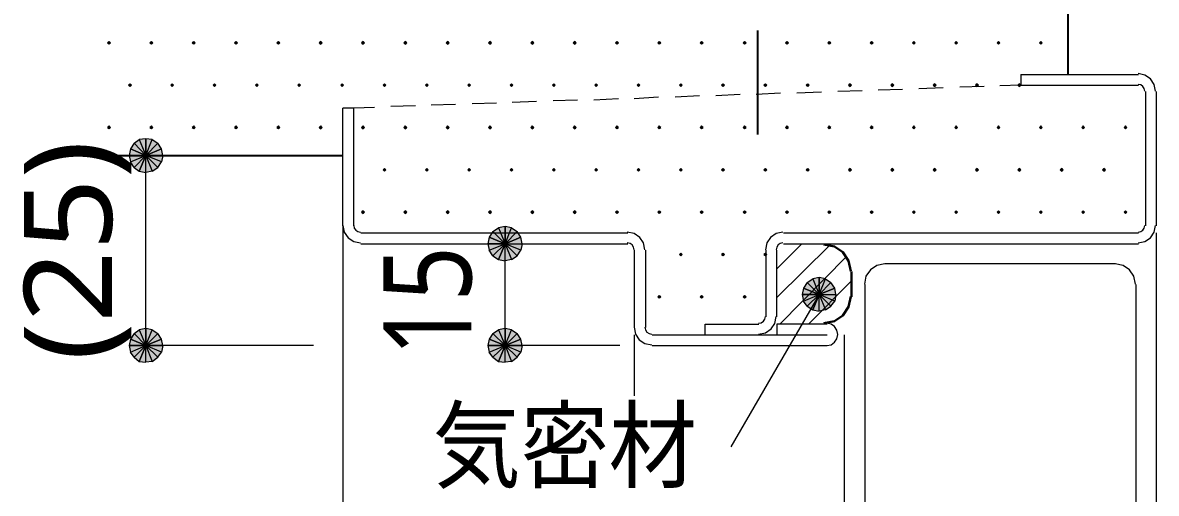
# Model space of a CAD drawing. Header units: millimetres. Extents: x 0 to 420, y 0 to 297.
# Drawn here: x 306.38 to 339.83, y 96.69 to 110.57 of the extents above; entities that cross this region are included whole.
import ezdxf
from ezdxf.enums import TextEntityAlignment as Align

# ---------------------------------------------------------------- set-up
doc = ezdxf.new("R2010")
doc.units = ezdxf.units.MM
doc.styles.add('kst32b', font='NotoSansJP-Variable.ttf')

msp = doc.modelspace()

# ---------------------------------------------------------------- hatches: boundary and pattern name
for points in [[(308.928, 110.024), (308.906, 110.003), (308.885, 109.982), (308.906, 109.961), (308.928, 109.94), (308.949, 109.961), (308.97, 109.982), (308.949, 110.003), (308.928, 110.024)], [(310.176, 110.024), (310.155, 110.003), (310.134, 109.982), (310.155, 109.961), (310.176, 109.94), (310.198, 109.961), (310.219, 109.982), (310.198, 110.003), (310.176, 110.024)], [(311.425, 110.024), (311.404, 110.003), (311.383, 109.982), (311.404, 109.961), (311.425, 109.94), (311.446, 109.961), (311.468, 109.982), (311.446, 110.003), (311.425, 110.024)], [(312.674, 110.024), (312.653, 110.003), (312.632, 109.982), (312.653, 109.961), (312.674, 109.94), (312.695, 109.961), (312.716, 109.982), (312.695, 110.003), (312.674, 110.024)], [(313.923, 110.024), (313.902, 110.003), (313.88, 109.982), (313.902, 109.961), (313.923, 109.94), (313.944, 109.961), (313.965, 109.982), (313.944, 110.003), (313.923, 110.024)], [(315.172, 110.024), (315.15, 110.003), (315.129, 109.982), (315.15, 109.961), (315.172, 109.94), (315.193, 109.961), (315.214, 109.982), (315.193, 110.003), (315.172, 110.024)], [(316.421, 110.024), (316.399, 110.003), (316.378, 109.982), (316.399, 109.961), (316.421, 109.94), (316.442, 109.961), (316.463, 109.982), (316.442, 110.003), (316.421, 110.024)], [(317.669, 110.024), (317.648, 110.003), (317.627, 109.982), (317.648, 109.961), (317.669, 109.94), (317.691, 109.961), (317.712, 109.982), (317.691, 110.003), (317.669, 110.024)], [(318.918, 110.024), (318.897, 110.003), (318.876, 109.982), (318.897, 109.961), (318.918, 109.94), (318.939, 109.961), (318.961, 109.982), (318.939, 110.003), (318.918, 110.024)], [(320.167, 110.024), (320.146, 110.003), (320.125, 109.982), (320.146, 109.961), (320.167, 109.94), (320.188, 109.961), (320.209, 109.982), (320.188, 110.003), (320.167, 110.024)], [(321.416, 110.024), (321.395, 110.003), (321.373, 109.982), (321.395, 109.961), (321.416, 109.94), (321.437, 109.961), (321.458, 109.982), (321.437, 110.003), (321.416, 110.024)], [(322.665, 110.024), (322.644, 110.003), (322.622, 109.982), (322.644, 109.961), (322.665, 109.94), (322.686, 109.961), (322.707, 109.982), (322.686, 110.003), (322.665, 110.024)], [(323.913, 110.024), (323.892, 110.003), (323.871, 109.982), (323.892, 109.961), (323.913, 109.94), (323.935, 109.961), (323.956, 109.982), (323.935, 110.003), (323.913, 110.024)], [(325.162, 110.024), (325.141, 110.003), (325.12, 109.982), (325.141, 109.961), (325.162, 109.94), (325.184, 109.961), (325.205, 109.982), (325.184, 110.003), (325.162, 110.024)], [(326.411, 110.024), (326.39, 110.003), (326.369, 109.982), (326.39, 109.961), (326.411, 109.94), (326.432, 109.961), (326.454, 109.982), (326.432, 110.003), (326.411, 110.024)], [(327.681, 110.024), (327.66, 110.003), (327.639, 109.982), (327.66, 109.961), (327.681, 109.94), (327.702, 109.961), (327.723, 109.982), (327.702, 110.003), (327.681, 110.024)], [(328.93, 110.024), (328.909, 110.003), (328.888, 109.982), (328.909, 109.961), (328.93, 109.94), (328.951, 109.961), (328.972, 109.982), (328.951, 110.003), (328.93, 110.024)], [(330.179, 110.024), (330.158, 110.003), (330.137, 109.982), (330.158, 109.961), (330.179, 109.94), (330.2, 109.961), (330.221, 109.982), (330.2, 110.003), (330.179, 110.024)], [(331.428, 110.024), (331.406, 110.003), (331.385, 109.982), (331.406, 109.961), (331.428, 109.94), (331.449, 109.961), (331.47, 109.982), (331.449, 110.003), (331.428, 110.024)], [(332.677, 110.024), (332.655, 110.003), (332.634, 109.982), (332.655, 109.961), (332.677, 109.94), (332.698, 109.961), (332.719, 109.982), (332.698, 110.003), (332.677, 110.024)], [(333.925, 110.024), (333.904, 110.003), (333.883, 109.982), (333.904, 109.961), (333.925, 109.94), (333.946, 109.961), (333.968, 109.982), (333.946, 110.003), (333.925, 110.024)], [(335.174, 110.024), (335.153, 110.003), (335.132, 109.982), (335.153, 109.961), (335.174, 109.94), (335.195, 109.961), (335.216, 109.982), (335.195, 110.003), (335.174, 110.024)], [(336.423, 110.024), (336.402, 110.003), (336.381, 109.982), (336.402, 109.961), (336.423, 109.94), (336.444, 109.961), (336.465, 109.982), (336.444, 110.003), (336.423, 110.024)], [(309.541, 108.775), (309.52, 108.754), (309.499, 108.733), (309.52, 108.712), (309.541, 108.691), (309.562, 108.712), (309.584, 108.733), (309.562, 108.754), (309.541, 108.775)], [(310.79, 108.775), (310.769, 108.754), (310.748, 108.733), (310.769, 108.712), (310.79, 108.691), (310.811, 108.712), (310.832, 108.733), (310.811, 108.754), (310.79, 108.775)], [(312.039, 108.775), (312.018, 108.754), (311.997, 108.733), (312.018, 108.712), (312.039, 108.691), (312.06, 108.712), (312.081, 108.733), (312.06, 108.754), (312.039, 108.775)], [(313.288, 108.775), (313.267, 108.754), (313.246, 108.733), (313.267, 108.712), (313.288, 108.691), (313.309, 108.712), (313.33, 108.733), (313.309, 108.754), (313.288, 108.775)], [(314.537, 108.775), (314.516, 108.754), (314.494, 108.733), (314.516, 108.712), (314.537, 108.691), (314.558, 108.712), (314.579, 108.733), (314.558, 108.754), (314.537, 108.775)], [(315.807, 108.775), (315.786, 108.754), (315.764, 108.733), (315.786, 108.712), (315.807, 108.691), (315.828, 108.712), (315.849, 108.733), (315.828, 108.754), (315.807, 108.775)], [(317.055, 108.775), (317.034, 108.754), (317.013, 108.733), (317.034, 108.712), (317.055, 108.691), (317.077, 108.712), (317.098, 108.733), (317.077, 108.754), (317.055, 108.775)], [(318.304, 108.775), (318.283, 108.754), (318.262, 108.733), (318.283, 108.712), (318.304, 108.691), (318.325, 108.712), (318.347, 108.733), (318.325, 108.754), (318.304, 108.775)], [(319.553, 108.775), (319.532, 108.754), (319.511, 108.733), (319.532, 108.712), (319.553, 108.691), (319.574, 108.712), (319.596, 108.733), (319.574, 108.754), (319.553, 108.775)], [(320.802, 108.775), (320.781, 108.754), (320.76, 108.733), (320.781, 108.712), (320.802, 108.691), (320.823, 108.712), (320.844, 108.733), (320.823, 108.754), (320.802, 108.775)], [(322.051, 108.775), (322.03, 108.754), (322.009, 108.733), (322.03, 108.712), (322.051, 108.691), (322.072, 108.712), (322.093, 108.733), (322.072, 108.754), (322.051, 108.775)], [(323.3, 108.775), (323.279, 108.754), (323.257, 108.733), (323.279, 108.712), (323.3, 108.691), (323.321, 108.712), (323.342, 108.733), (323.321, 108.754), (323.3, 108.775)], [(324.548, 108.775), (324.527, 108.754), (324.506, 108.733), (324.527, 108.712), (324.548, 108.691), (324.57, 108.712), (324.591, 108.733), (324.57, 108.754), (324.548, 108.775)], [(325.797, 108.775), (325.776, 108.754), (325.755, 108.733), (325.776, 108.712), (325.797, 108.691), (325.819, 108.712), (325.84, 108.733), (325.819, 108.754), (325.797, 108.775)], [(327.046, 108.775), (327.025, 108.754), (327.004, 108.733), (327.025, 108.712), (327.046, 108.691), (327.067, 108.712), (327.088, 108.733), (327.067, 108.754), (327.046, 108.775)], [(328.295, 108.775), (328.274, 108.754), (328.253, 108.733), (328.274, 108.712), (328.295, 108.691), (328.316, 108.712), (328.337, 108.733), (328.316, 108.754), (328.295, 108.775)], [(329.544, 108.775), (329.523, 108.754), (329.502, 108.733), (329.523, 108.712), (329.544, 108.691), (329.565, 108.712), (329.586, 108.733), (329.565, 108.754), (329.544, 108.775)], [(330.793, 108.775), (330.771, 108.754), (330.75, 108.733), (330.771, 108.712), (330.793, 108.691), (330.814, 108.712), (330.835, 108.733), (330.814, 108.754), (330.793, 108.775)], [(332.041, 108.775), (332.02, 108.754), (331.999, 108.733), (332.02, 108.712), (332.041, 108.691), (332.063, 108.712), (332.084, 108.733), (332.063, 108.754), (332.041, 108.775)], [(333.29, 108.775), (333.269, 108.754), (333.248, 108.733), (333.269, 108.712), (333.29, 108.691), (333.312, 108.712), (333.333, 108.733), (333.312, 108.754), (333.29, 108.775)], [(334.539, 108.775), (334.518, 108.754), (334.497, 108.733), (334.518, 108.712), (334.539, 108.691), (334.56, 108.712), (334.581, 108.733), (334.56, 108.754), (334.539, 108.775)], [(335.788, 108.775), (335.767, 108.754), (335.746, 108.733), (335.767, 108.712), (335.788, 108.691), (335.809, 108.712), (335.83, 108.733), (335.809, 108.754), (335.788, 108.775)], [(308.928, 107.527), (308.906, 107.505), (308.885, 107.484), (308.906, 107.463), (308.928, 107.442), (308.949, 107.463), (308.97, 107.484), (308.949, 107.505), (308.928, 107.527)], [(310.176, 107.527), (310.155, 107.505), (310.134, 107.484), (310.155, 107.463), (310.176, 107.442), (310.198, 107.463), (310.219, 107.484), (310.198, 107.505), (310.176, 107.527)], [(311.425, 107.527), (311.404, 107.505), (311.383, 107.484), (311.404, 107.463), (311.425, 107.442), (311.446, 107.463), (311.468, 107.484), (311.446, 107.505), (311.425, 107.527)], [(312.674, 107.527), (312.653, 107.505), (312.632, 107.484), (312.653, 107.463), (312.674, 107.442), (312.695, 107.463), (312.716, 107.484), (312.695, 107.505), (312.674, 107.527)], [(313.923, 107.527), (313.902, 107.505), (313.88, 107.484), (313.902, 107.463), (313.923, 107.442), (313.944, 107.463), (313.965, 107.484), (313.944, 107.505), (313.923, 107.527)], [(315.172, 107.527), (315.15, 107.505), (315.129, 107.484), (315.15, 107.463), (315.172, 107.442), (315.193, 107.463), (315.214, 107.484), (315.193, 107.505), (315.172, 107.527)], [(316.421, 107.527), (316.399, 107.505), (316.378, 107.484), (316.399, 107.463), (316.421, 107.442), (316.442, 107.463), (316.463, 107.484), (316.442, 107.505), (316.421, 107.527)], [(317.669, 107.527), (317.648, 107.505), (317.627, 107.484), (317.648, 107.463), (317.669, 107.442), (317.691, 107.463), (317.712, 107.484), (317.691, 107.505), (317.669, 107.527)], [(318.918, 107.527), (318.897, 107.505), (318.876, 107.484), (318.897, 107.463), (318.918, 107.442), (318.939, 107.463), (318.961, 107.484), (318.939, 107.505), (318.918, 107.527)], [(320.167, 107.527), (320.146, 107.505), (320.125, 107.484), (320.146, 107.463), (320.167, 107.442), (320.188, 107.463), (320.209, 107.484), (320.188, 107.505), (320.167, 107.527)], [(321.416, 107.527), (321.395, 107.505), (321.373, 107.484), (321.395, 107.463), (321.416, 107.442), (321.437, 107.463), (321.458, 107.484), (321.437, 107.505), (321.416, 107.527)], [(322.665, 107.527), (322.644, 107.505), (322.622, 107.484), (322.644, 107.463), (322.665, 107.442), (322.686, 107.463), (322.707, 107.484), (322.686, 107.505), (322.665, 107.527)], [(323.913, 107.527), (323.892, 107.505), (323.871, 107.484), (323.892, 107.463), (323.913, 107.442), (323.935, 107.463), (323.956, 107.484), (323.935, 107.505), (323.913, 107.527)], [(325.162, 107.527), (325.141, 107.505), (325.12, 107.484), (325.141, 107.463), (325.162, 107.442), (325.184, 107.463), (325.205, 107.484), (325.184, 107.505), (325.162, 107.527)], [(326.411, 107.527), (326.39, 107.505), (326.369, 107.484), (326.39, 107.463), (326.411, 107.442), (326.432, 107.463), (326.454, 107.484), (326.432, 107.505), (326.411, 107.527)], [(327.681, 107.527), (327.66, 107.505), (327.639, 107.484), (327.66, 107.463), (327.681, 107.442), (327.702, 107.463), (327.723, 107.484), (327.702, 107.505), (327.681, 107.527)], [(328.93, 107.527), (328.909, 107.505), (328.888, 107.484), (328.909, 107.463), (328.93, 107.442), (328.951, 107.463), (328.972, 107.484), (328.951, 107.505), (328.93, 107.527)], [(330.179, 107.527), (330.158, 107.505), (330.137, 107.484), (330.158, 107.463), (330.179, 107.442), (330.2, 107.463), (330.221, 107.484), (330.2, 107.505), (330.179, 107.527)], [(331.428, 107.527), (331.406, 107.505), (331.385, 107.484), (331.406, 107.463), (331.428, 107.442), (331.449, 107.463), (331.47, 107.484), (331.449, 107.505), (331.428, 107.527)], [(332.677, 107.527), (332.655, 107.505), (332.634, 107.484), (332.655, 107.463), (332.677, 107.442), (332.698, 107.463), (332.719, 107.484), (332.698, 107.505), (332.677, 107.527)], [(333.925, 107.527), (333.904, 107.505), (333.883, 107.484), (333.904, 107.463), (333.925, 107.442), (333.946, 107.463), (333.968, 107.484), (333.946, 107.505), (333.925, 107.527)], [(335.174, 107.527), (335.153, 107.505), (335.132, 107.484), (335.153, 107.463), (335.174, 107.442), (335.195, 107.463), (335.216, 107.484), (335.195, 107.505), (335.174, 107.527)], [(336.423, 107.527), (336.402, 107.505), (336.381, 107.484), (336.402, 107.463), (336.423, 107.442), (336.444, 107.463), (336.465, 107.484), (336.444, 107.505), (336.423, 107.527)], [(337.672, 107.527), (337.651, 107.505), (337.629, 107.484), (337.651, 107.463), (337.672, 107.442), (337.693, 107.463), (337.714, 107.484), (337.693, 107.505), (337.672, 107.527)], [(338.921, 107.527), (338.9, 107.505), (338.878, 107.484), (338.9, 107.463), (338.921, 107.442), (338.942, 107.463), (338.963, 107.484), (338.942, 107.505), (338.921, 107.527)], [(309.562, 106.849), (309.52, 106.659), (310.007, 106.659), (309.562, 106.849)], [(317.055, 106.278), (317.034, 106.257), (317.013, 106.236), (317.034, 106.214), (317.055, 106.193), (317.077, 106.214), (317.098, 106.236), (317.077, 106.257), (317.055, 106.278)], [(318.304, 106.278), (318.283, 106.257), (318.262, 106.236), (318.283, 106.214), (318.304, 106.193), (318.325, 106.214), (318.347, 106.236), (318.325, 106.257), (318.304, 106.278)], [(319.553, 106.278), (319.532, 106.257), (319.511, 106.236), (319.532, 106.214), (319.553, 106.193), (319.574, 106.214), (319.596, 106.236), (319.574, 106.257), (319.553, 106.278)], [(320.802, 106.278), (320.781, 106.257), (320.76, 106.236), (320.781, 106.214), (320.802, 106.193), (320.823, 106.214), (320.844, 106.236), (320.823, 106.257), (320.802, 106.278)], [(322.051, 106.278), (322.03, 106.257), (322.009, 106.236), (322.03, 106.214), (322.051, 106.193), (322.072, 106.214), (322.093, 106.236), (322.072, 106.257), (322.051, 106.278)], [(323.3, 106.278), (323.279, 106.257), (323.257, 106.236), (323.279, 106.214), (323.3, 106.193), (323.321, 106.214), (323.342, 106.236), (323.321, 106.257), (323.3, 106.278)], [(324.548, 106.278), (324.527, 106.257), (324.506, 106.236), (324.527, 106.214), (324.548, 106.193), (324.57, 106.214), (324.591, 106.236), (324.57, 106.257), (324.548, 106.278)], [(325.797, 106.278), (325.776, 106.257), (325.755, 106.236), (325.776, 106.214), (325.797, 106.193), (325.819, 106.214), (325.84, 106.236), (325.819, 106.257), (325.797, 106.278)], [(327.046, 106.278), (327.025, 106.257), (327.004, 106.236), (327.025, 106.214), (327.046, 106.193), (327.067, 106.214), (327.088, 106.236), (327.067, 106.257), (327.046, 106.278)], [(328.295, 106.278), (328.274, 106.257), (328.253, 106.236), (328.274, 106.214), (328.295, 106.193), (328.316, 106.214), (328.337, 106.236), (328.316, 106.257), (328.295, 106.278)], [(329.544, 106.278), (329.523, 106.257), (329.502, 106.236), (329.523, 106.214), (329.544, 106.193), (329.565, 106.214), (329.586, 106.236), (329.565, 106.257), (329.544, 106.278)], [(330.793, 106.278), (330.771, 106.257), (330.75, 106.236), (330.771, 106.214), (330.793, 106.193), (330.814, 106.214), (330.835, 106.236), (330.814, 106.257), (330.793, 106.278)], [(332.041, 106.278), (332.02, 106.257), (331.999, 106.236), (332.02, 106.214), (332.041, 106.193), (332.063, 106.214), (332.084, 106.236), (332.063, 106.257), (332.041, 106.278)], [(333.29, 106.278), (333.269, 106.257), (333.248, 106.236), (333.269, 106.214), (333.29, 106.193), (333.312, 106.214), (333.333, 106.236), (333.312, 106.257), (333.29, 106.278)], [(334.539, 106.278), (334.518, 106.257), (334.497, 106.236), (334.518, 106.214), (334.539, 106.193), (334.56, 106.214), (334.581, 106.236), (334.56, 106.257), (334.539, 106.278)], [(335.788, 106.278), (335.767, 106.257), (335.746, 106.236), (335.767, 106.214), (335.788, 106.193), (335.809, 106.214), (335.83, 106.236), (335.809, 106.257), (335.788, 106.278)], [(337.037, 106.278), (337.016, 106.257), (336.995, 106.236), (337.016, 106.214), (337.037, 106.193), (337.058, 106.214), (337.079, 106.236), (337.058, 106.257), (337.037, 106.278)], [(338.286, 106.278), (338.264, 106.257), (338.243, 106.236), (338.264, 106.214), (338.286, 106.193), (338.307, 106.214), (338.328, 106.236), (338.307, 106.257), (338.286, 106.278)], [(316.421, 105.029), (316.399, 105.008), (316.378, 104.987), (316.399, 104.966), (316.421, 104.944), (316.442, 104.966), (316.463, 104.987), (316.442, 105.008), (316.421, 105.029)], [(317.669, 105.029), (317.648, 105.008), (317.627, 104.987), (317.648, 104.966), (317.669, 104.944), (317.691, 104.966), (317.712, 104.987), (317.691, 105.008), (317.669, 105.029)], [(318.918, 105.029), (318.897, 105.008), (318.876, 104.987), (318.897, 104.966), (318.918, 104.944), (318.939, 104.966), (318.961, 104.987), (318.939, 105.008), (318.918, 105.029)], [(320.167, 105.029), (320.146, 105.008), (320.125, 104.987), (320.146, 104.966), (320.167, 104.944), (320.188, 104.966), (320.209, 104.987), (320.188, 105.008), (320.167, 105.029)], [(321.416, 105.029), (321.395, 105.008), (321.373, 104.987), (321.395, 104.966), (321.416, 104.944), (321.437, 104.966), (321.458, 104.987), (321.437, 105.008), (321.416, 105.029)], [(322.665, 105.029), (322.644, 105.008), (322.622, 104.987), (322.644, 104.966), (322.665, 104.944), (322.686, 104.966), (322.707, 104.987), (322.686, 105.008), (322.665, 105.029)], [(323.913, 105.029), (323.892, 105.008), (323.871, 104.987), (323.892, 104.966), (323.913, 104.944), (323.935, 104.966), (323.956, 104.987), (323.935, 105.008), (323.913, 105.029)], [(325.162, 105.029), (325.141, 105.008), (325.12, 104.987), (325.141, 104.966), (325.162, 104.944), (325.184, 104.966), (325.205, 104.987), (325.184, 105.008), (325.162, 105.029)], [(326.411, 105.029), (326.39, 105.008), (326.369, 104.987), (326.39, 104.966), (326.411, 104.944), (326.432, 104.966), (326.454, 104.987), (326.432, 105.008), (326.411, 105.029)], [(327.681, 105.029), (327.66, 105.008), (327.639, 104.987), (327.66, 104.966), (327.681, 104.944), (327.702, 104.966), (327.723, 104.987), (327.702, 105.008), (327.681, 105.029)], [(328.93, 105.029), (328.909, 105.008), (328.888, 104.987), (328.909, 104.966), (328.93, 104.944), (328.951, 104.966), (328.972, 104.987), (328.951, 105.008), (328.93, 105.029)], [(330.179, 105.029), (330.158, 105.008), (330.137, 104.987), (330.158, 104.966), (330.179, 104.944), (330.2, 104.966), (330.221, 104.987), (330.2, 105.008), (330.179, 105.029)], [(331.428, 105.029), (331.406, 105.008), (331.385, 104.987), (331.406, 104.966), (331.428, 104.944), (331.449, 104.966), (331.47, 104.987), (331.449, 105.008), (331.428, 105.029)], [(332.677, 105.029), (332.655, 105.008), (332.634, 104.987), (332.655, 104.966), (332.677, 104.944), (332.698, 104.966), (332.719, 104.987), (332.698, 105.008), (332.677, 105.029)], [(333.925, 105.029), (333.904, 105.008), (333.883, 104.987), (333.904, 104.966), (333.925, 104.944), (333.946, 104.966), (333.968, 104.987), (333.946, 105.008), (333.925, 105.029)], [(335.174, 105.029), (335.153, 105.008), (335.132, 104.987), (335.153, 104.966), (335.174, 104.944), (335.195, 104.966), (335.216, 104.987), (335.195, 105.008), (335.174, 105.029)], [(336.423, 105.029), (336.402, 105.008), (336.381, 104.987), (336.402, 104.966), (336.423, 104.944), (336.444, 104.966), (336.465, 104.987), (336.444, 105.008), (336.423, 105.029)], [(337.672, 105.029), (337.651, 105.008), (337.629, 104.987), (337.651, 104.966), (337.672, 104.944), (337.693, 104.966), (337.714, 104.987), (337.693, 105.008), (337.672, 105.029)], [(338.921, 105.029), (338.9, 105.008), (338.878, 104.987), (338.9, 104.966), (338.921, 104.944), (338.942, 104.966), (338.963, 104.987), (338.942, 105.008), (338.921, 105.029)], [(320.146, 104.246), (320.104, 104.055), (320.612, 104.055), (320.146, 104.246)], [(325.797, 103.78), (325.776, 103.759), (325.755, 103.738), (325.776, 103.717), (325.797, 103.696), (325.819, 103.717), (325.84, 103.738), (325.819, 103.759), (325.797, 103.78)], [(327.046, 103.78), (327.025, 103.759), (327.004, 103.738), (327.025, 103.717), (327.046, 103.696), (327.067, 103.717), (327.088, 103.738), (327.067, 103.759), (327.046, 103.78)], [(328.295, 103.78), (328.274, 103.759), (328.253, 103.738), (328.274, 103.717), (328.295, 103.696), (328.316, 103.717), (328.337, 103.738), (328.316, 103.759), (328.295, 103.78)], [(329.417, 102.743), (329.375, 102.552), (329.882, 102.552), (329.417, 102.743)], [(325.162, 102.531), (325.141, 102.51), (325.12, 102.489), (325.141, 102.468), (325.162, 102.447), (325.184, 102.468), (325.205, 102.489), (325.184, 102.51), (325.162, 102.531)], [(326.411, 102.531), (326.39, 102.51), (326.369, 102.489), (326.39, 102.468), (326.411, 102.447), (326.432, 102.468), (326.454, 102.489), (326.432, 102.51), (326.411, 102.531)], [(327.681, 102.531), (327.66, 102.51), (327.639, 102.489), (327.66, 102.468), (327.681, 102.447), (327.702, 102.468), (327.723, 102.489), (327.702, 102.51), (327.681, 102.531)], [(309.562, 101.24), (309.52, 101.05), (310.007, 101.05), (309.562, 101.24)], [(320.146, 101.24), (320.104, 101.05), (320.612, 101.05), (320.146, 101.24)]]:
    msp.add_hatch(color=7).paths.add_polyline_path(points)
h = msp.add_hatch(color=7)
h.paths.add_polyline_path([(310.007, 107.146), (309.816, 107.125), (310.007, 106.659), (310.007, 107.146)])
h.paths.add_polyline_path([(309.816, 107.125), (310.007, 106.659), (309.668, 107.019), (309.816, 107.125)])
h.paths.add_polyline_path([(310.007, 106.659), (309.668, 107.019), (309.562, 106.849), (310.007, 106.659)])
h = msp.add_hatch(color=7)
h.paths.add_polyline_path([(310.473, 106.849), (310.367, 107.019), (310.007, 106.659), (310.473, 106.849)])
h.paths.add_polyline_path([(310.367, 107.019), (310.007, 106.659), (310.198, 107.125), (310.367, 107.019)])
h.paths.add_polyline_path([(310.007, 106.659), (310.198, 107.125), (310.007, 107.146), (310.007, 106.659)])
h = msp.add_hatch(color=7)
h.paths.add_polyline_path([(310.367, 106.299), (310.473, 106.468), (310.007, 106.659), (310.367, 106.299)])
h.paths.add_polyline_path([(310.473, 106.468), (310.007, 106.659), (310.515, 106.659), (310.473, 106.468)])
h.paths.add_polyline_path([(310.007, 106.659), (310.515, 106.659), (310.473, 106.849), (310.007, 106.659)])
h = msp.add_hatch(color=7)
h.paths.add_polyline_path([(309.52, 106.659), (309.562, 106.468), (310.007, 106.659), (309.52, 106.659)])
h.paths.add_polyline_path([(309.562, 106.468), (310.007, 106.659), (309.668, 106.299), (309.562, 106.468)])
h.paths.add_polyline_path([(310.007, 106.659), (309.668, 106.299), (309.816, 106.193), (310.007, 106.659)])
h = msp.add_hatch(color=7)
h.paths.add_polyline_path([(309.816, 106.193), (310.007, 106.151), (310.007, 106.659), (309.816, 106.193)])
h.paths.add_polyline_path([(310.007, 106.151), (310.007, 106.659), (310.198, 106.193), (310.007, 106.151)])
h.paths.add_polyline_path([(310.007, 106.659), (310.198, 106.193), (310.367, 106.299), (310.007, 106.659)])
h = msp.add_hatch(color=7)
h.paths.add_polyline_path([(320.612, 104.563), (320.421, 104.521), (320.612, 104.055), (320.612, 104.563)])
h.paths.add_polyline_path([(320.421, 104.521), (320.612, 104.055), (320.252, 104.415), (320.421, 104.521)])
h.paths.add_polyline_path([(320.612, 104.055), (320.252, 104.415), (320.146, 104.246), (320.612, 104.055)])
h = msp.add_hatch(color=7)
h.paths.add_polyline_path([(321.077, 104.246), (320.971, 104.415), (320.612, 104.055), (321.077, 104.246)])
h.paths.add_polyline_path([(320.971, 104.415), (320.612, 104.055), (320.802, 104.521), (320.971, 104.415)])
h.paths.add_polyline_path([(320.612, 104.055), (320.802, 104.521), (320.612, 104.563), (320.612, 104.055)])
h = msp.add_hatch(color=7)
h.paths.add_polyline_path([(320.104, 104.055), (320.146, 103.865), (320.612, 104.055), (320.104, 104.055)])
h.paths.add_polyline_path([(320.146, 103.865), (320.612, 104.055), (320.252, 103.696), (320.146, 103.865)])
h.paths.add_polyline_path([(320.612, 104.055), (320.252, 103.696), (320.421, 103.59), (320.612, 104.055)])
h = msp.add_hatch(color=7)
h.paths.add_polyline_path([(320.421, 103.59), (320.612, 103.547), (320.612, 104.055), (320.421, 103.59)])
h.paths.add_polyline_path([(320.612, 103.547), (320.612, 104.055), (320.802, 103.59), (320.612, 103.547)])
h.paths.add_polyline_path([(320.612, 104.055), (320.802, 103.59), (320.971, 103.696), (320.612, 104.055)])
h = msp.add_hatch(color=7)
h.paths.add_polyline_path([(320.971, 103.696), (321.077, 103.865), (320.612, 104.055), (320.971, 103.696)])
h.paths.add_polyline_path([(321.077, 103.865), (320.612, 104.055), (321.12, 104.055), (321.077, 103.865)])
h.paths.add_polyline_path([(320.612, 104.055), (321.12, 104.055), (321.077, 104.246), (320.612, 104.055)])
h = msp.add_hatch(color=7)
h.paths.add_polyline_path([(329.882, 103.061), (329.692, 103.018), (329.882, 102.552), (329.882, 103.061)])
h.paths.add_polyline_path([(329.692, 103.018), (329.882, 102.552), (329.523, 102.912), (329.692, 103.018)])
h.paths.add_polyline_path([(329.882, 102.552), (329.523, 102.912), (329.417, 102.743), (329.882, 102.552)])
h = msp.add_hatch(color=7)
h.paths.add_polyline_path([(330.348, 102.743), (330.221, 102.912), (329.882, 102.552), (330.348, 102.743)])
h.paths.add_polyline_path([(330.221, 102.912), (329.882, 102.552), (330.073, 103.018), (330.221, 102.912)])
h.paths.add_polyline_path([(329.882, 102.552), (330.073, 103.018), (329.882, 103.061), (329.882, 102.552)])
h = msp.add_hatch(color=7)
h.paths.add_polyline_path([(330.221, 102.214), (330.348, 102.362), (329.882, 102.552), (330.221, 102.214)])
h.paths.add_polyline_path([(330.348, 102.362), (329.882, 102.552), (330.369, 102.552), (330.348, 102.362)])
h.paths.add_polyline_path([(329.882, 102.552), (330.369, 102.552), (330.348, 102.743), (329.882, 102.552)])
h = msp.add_hatch(color=7)
h.paths.add_polyline_path([(329.375, 102.552), (329.417, 102.362), (329.882, 102.552), (329.375, 102.552)])
h.paths.add_polyline_path([(329.417, 102.362), (329.882, 102.552), (329.523, 102.214), (329.417, 102.362)])
h.paths.add_polyline_path([(329.882, 102.552), (329.523, 102.214), (329.692, 102.108), (329.882, 102.552)])
h = msp.add_hatch(color=7)
h.paths.add_polyline_path([(329.692, 102.108), (329.882, 102.066), (329.882, 102.552), (329.692, 102.108)])
h.paths.add_polyline_path([(329.882, 102.066), (329.882, 102.552), (330.073, 102.108), (329.882, 102.066)])
h.paths.add_polyline_path([(329.882, 102.552), (330.073, 102.108), (330.221, 102.214), (329.882, 102.552)])
h = msp.add_hatch(color=7)
h.paths.add_polyline_path([(310.007, 101.558), (309.816, 101.515), (310.007, 101.05), (310.007, 101.558)])
h.paths.add_polyline_path([(309.816, 101.515), (310.007, 101.05), (309.668, 101.409), (309.816, 101.515)])
h.paths.add_polyline_path([(310.007, 101.05), (309.668, 101.409), (309.562, 101.24), (310.007, 101.05)])
h = msp.add_hatch(color=7)
h.paths.add_polyline_path([(310.473, 101.24), (310.367, 101.409), (310.007, 101.05), (310.473, 101.24)])
h.paths.add_polyline_path([(310.367, 101.409), (310.007, 101.05), (310.198, 101.515), (310.367, 101.409)])
h.paths.add_polyline_path([(310.007, 101.05), (310.198, 101.515), (310.007, 101.558), (310.007, 101.05)])
h = msp.add_hatch(color=7)
h.paths.add_polyline_path([(320.612, 101.558), (320.421, 101.515), (320.612, 101.05), (320.612, 101.558)])
h.paths.add_polyline_path([(320.421, 101.515), (320.612, 101.05), (320.252, 101.409), (320.421, 101.515)])
h.paths.add_polyline_path([(320.612, 101.05), (320.252, 101.409), (320.146, 101.24), (320.612, 101.05)])
h = msp.add_hatch(color=7)
h.paths.add_polyline_path([(321.077, 101.24), (320.971, 101.409), (320.612, 101.05), (321.077, 101.24)])
h.paths.add_polyline_path([(320.971, 101.409), (320.612, 101.05), (320.802, 101.515), (320.971, 101.409)])
h.paths.add_polyline_path([(320.612, 101.05), (320.802, 101.515), (320.612, 101.558), (320.612, 101.05)])
h = msp.add_hatch(color=7)
h.paths.add_polyline_path([(309.52, 101.05), (309.562, 100.859), (310.007, 101.05), (309.52, 101.05)])
h.paths.add_polyline_path([(309.562, 100.859), (310.007, 101.05), (309.668, 100.711), (309.562, 100.859)])
h.paths.add_polyline_path([(310.007, 101.05), (309.668, 100.711), (309.816, 100.584), (310.007, 101.05)])
h = msp.add_hatch(color=7)
h.paths.add_polyline_path([(309.816, 100.584), (310.007, 100.563), (310.007, 101.05), (309.816, 100.584)])
h.paths.add_polyline_path([(310.007, 100.563), (310.007, 101.05), (310.198, 100.584), (310.007, 100.563)])
h.paths.add_polyline_path([(310.007, 101.05), (310.198, 100.584), (310.367, 100.711), (310.007, 101.05)])
h = msp.add_hatch(color=7)
h.paths.add_polyline_path([(310.367, 100.711), (310.473, 100.859), (310.007, 101.05), (310.367, 100.711)])
h.paths.add_polyline_path([(310.473, 100.859), (310.007, 101.05), (310.515, 101.05), (310.473, 100.859)])
h.paths.add_polyline_path([(310.007, 101.05), (310.515, 101.05), (310.473, 101.24), (310.007, 101.05)])
h = msp.add_hatch(color=7)
h.paths.add_polyline_path([(320.104, 101.05), (320.146, 100.859), (320.612, 101.05), (320.104, 101.05)])
h.paths.add_polyline_path([(320.146, 100.859), (320.612, 101.05), (320.252, 100.711), (320.146, 100.859)])
h.paths.add_polyline_path([(320.612, 101.05), (320.252, 100.711), (320.421, 100.584), (320.612, 101.05)])
h = msp.add_hatch(color=7)
h.paths.add_polyline_path([(320.421, 100.584), (320.612, 100.563), (320.612, 101.05), (320.421, 100.584)])
h.paths.add_polyline_path([(320.612, 100.563), (320.612, 101.05), (320.802, 100.584), (320.612, 100.563)])
h.paths.add_polyline_path([(320.612, 101.05), (320.802, 100.584), (320.971, 100.711), (320.612, 101.05)])
h = msp.add_hatch(color=7)
h.paths.add_polyline_path([(320.971, 100.711), (321.077, 100.859), (320.612, 101.05), (320.971, 100.711)])
h.paths.add_polyline_path([(321.077, 100.859), (320.612, 101.05), (321.12, 101.05), (321.077, 100.859)])
h.paths.add_polyline_path([(320.612, 101.05), (321.12, 101.05), (321.077, 101.24), (320.612, 101.05)])

# ---------------------------------------------------------------- linework, layer by layer
at = {"lineweight": 25}
for points in [[(337.227, 109.051), (337.227, 114.046)], [(328.062, 110.342), (328.062, 107.273)], [(308.822, 106.659), (315.828, 106.659)]]:
    msp.add_lwpolyline(points, dxfattribs=at)
at = {"lineweight": 0}
for points in [[(308.928, 110.024), (308.906, 110.003), (308.885, 109.982), (308.906, 109.961), (308.928, 109.94), (308.949, 109.961), (308.97, 109.982), (308.949, 110.003)], [(310.176, 110.024), (310.155, 110.003), (310.134, 109.982), (310.155, 109.961), (310.176, 109.94), (310.198, 109.961), (310.219, 109.982), (310.198, 110.003)], [(311.425, 110.024), (311.404, 110.003), (311.383, 109.982), (311.404, 109.961), (311.425, 109.94), (311.446, 109.961), (311.468, 109.982), (311.446, 110.003)], [(312.674, 110.024), (312.653, 110.003), (312.632, 109.982), (312.653, 109.961), (312.674, 109.94), (312.695, 109.961), (312.716, 109.982), (312.695, 110.003)], [(313.923, 110.024), (313.902, 110.003), (313.88, 109.982), (313.902, 109.961), (313.923, 109.94), (313.944, 109.961), (313.965, 109.982), (313.944, 110.003)], [(315.172, 110.024), (315.15, 110.003), (315.129, 109.982), (315.15, 109.961), (315.172, 109.94), (315.193, 109.961), (315.214, 109.982), (315.193, 110.003)], [(316.421, 110.024), (316.399, 110.003), (316.378, 109.982), (316.399, 109.961), (316.421, 109.94), (316.442, 109.961), (316.463, 109.982), (316.442, 110.003)], [(317.669, 110.024), (317.648, 110.003), (317.627, 109.982), (317.648, 109.961), (317.669, 109.94), (317.691, 109.961), (317.712, 109.982), (317.691, 110.003)], [(318.918, 110.024), (318.897, 110.003), (318.876, 109.982), (318.897, 109.961), (318.918, 109.94), (318.939, 109.961), (318.961, 109.982), (318.939, 110.003)], [(320.167, 110.024), (320.146, 110.003), (320.125, 109.982), (320.146, 109.961), (320.167, 109.94), (320.188, 109.961), (320.209, 109.982), (320.188, 110.003)], [(321.416, 110.024), (321.395, 110.003), (321.373, 109.982), (321.395, 109.961), (321.416, 109.94), (321.437, 109.961), (321.458, 109.982), (321.437, 110.003)], [(322.665, 110.024), (322.644, 110.003), (322.622, 109.982), (322.644, 109.961), (322.665, 109.94), (322.686, 109.961), (322.707, 109.982), (322.686, 110.003)], [(323.913, 110.024), (323.892, 110.003), (323.871, 109.982), (323.892, 109.961), (323.913, 109.94), (323.935, 109.961), (323.956, 109.982), (323.935, 110.003)], [(325.162, 110.024), (325.141, 110.003), (325.12, 109.982), (325.141, 109.961), (325.162, 109.94), (325.184, 109.961), (325.205, 109.982), (325.184, 110.003)], [(326.411, 110.024), (326.39, 110.003), (326.369, 109.982), (326.39, 109.961), (326.411, 109.94), (326.432, 109.961), (326.454, 109.982), (326.432, 110.003)], [(327.681, 110.024), (327.66, 110.003), (327.639, 109.982), (327.66, 109.961), (327.681, 109.94), (327.702, 109.961), (327.723, 109.982), (327.702, 110.003)], [(328.93, 110.024), (328.909, 110.003), (328.888, 109.982), (328.909, 109.961), (328.93, 109.94), (328.951, 109.961), (328.972, 109.982), (328.951, 110.003)], [(330.179, 110.024), (330.158, 110.003), (330.137, 109.982), (330.158, 109.961), (330.179, 109.94), (330.2, 109.961), (330.221, 109.982), (330.2, 110.003)], [(331.428, 110.024), (331.406, 110.003), (331.385, 109.982), (331.406, 109.961), (331.428, 109.94), (331.449, 109.961), (331.47, 109.982), (331.449, 110.003)], [(332.677, 110.024), (332.655, 110.003), (332.634, 109.982), (332.655, 109.961), (332.677, 109.94), (332.698, 109.961), (332.719, 109.982), (332.698, 110.003)], [(333.925, 110.024), (333.904, 110.003), (333.883, 109.982), (333.904, 109.961), (333.925, 109.94), (333.946, 109.961), (333.968, 109.982), (333.946, 110.003)], [(335.174, 110.024), (335.153, 110.003), (335.132, 109.982), (335.153, 109.961), (335.174, 109.94), (335.195, 109.961), (335.216, 109.982), (335.195, 110.003)], [(336.423, 110.024), (336.402, 110.003), (336.381, 109.982), (336.402, 109.961), (336.423, 109.94), (336.444, 109.961), (336.465, 109.982), (336.444, 110.003)], [(309.541, 108.775), (309.52, 108.754), (309.499, 108.733), (309.52, 108.712), (309.541, 108.691), (309.562, 108.712), (309.584, 108.733), (309.562, 108.754)], [(310.79, 108.775), (310.769, 108.754), (310.748, 108.733), (310.769, 108.712), (310.79, 108.691), (310.811, 108.712), (310.832, 108.733), (310.811, 108.754)], [(312.039, 108.775), (312.018, 108.754), (311.997, 108.733), (312.018, 108.712), (312.039, 108.691), (312.06, 108.712), (312.081, 108.733), (312.06, 108.754)], [(313.288, 108.775), (313.267, 108.754), (313.246, 108.733), (313.267, 108.712), (313.288, 108.691), (313.309, 108.712), (313.33, 108.733), (313.309, 108.754)], [(314.537, 108.775), (314.516, 108.754), (314.494, 108.733), (314.516, 108.712), (314.537, 108.691), (314.558, 108.712), (314.579, 108.733), (314.558, 108.754)], [(315.807, 108.775), (315.786, 108.754), (315.764, 108.733), (315.786, 108.712), (315.807, 108.691), (315.828, 108.712), (315.849, 108.733), (315.828, 108.754)], [(317.055, 108.775), (317.034, 108.754), (317.013, 108.733), (317.034, 108.712), (317.055, 108.691), (317.077, 108.712), (317.098, 108.733), (317.077, 108.754)], [(318.304, 108.775), (318.283, 108.754), (318.262, 108.733), (318.283, 108.712), (318.304, 108.691), (318.325, 108.712), (318.347, 108.733), (318.325, 108.754)], [(319.553, 108.775), (319.532, 108.754), (319.511, 108.733), (319.532, 108.712), (319.553, 108.691), (319.574, 108.712), (319.596, 108.733), (319.574, 108.754)], [(320.802, 108.775), (320.781, 108.754), (320.76, 108.733), (320.781, 108.712), (320.802, 108.691), (320.823, 108.712), (320.844, 108.733), (320.823, 108.754)], [(322.051, 108.775), (322.03, 108.754), (322.009, 108.733), (322.03, 108.712), (322.051, 108.691), (322.072, 108.712), (322.093, 108.733), (322.072, 108.754)], [(323.3, 108.775), (323.279, 108.754), (323.257, 108.733), (323.279, 108.712), (323.3, 108.691), (323.321, 108.712), (323.342, 108.733), (323.321, 108.754)], [(324.548, 108.775), (324.527, 108.754), (324.506, 108.733), (324.527, 108.712), (324.548, 108.691), (324.57, 108.712), (324.591, 108.733), (324.57, 108.754)], [(325.797, 108.775), (325.776, 108.754), (325.755, 108.733), (325.776, 108.712), (325.797, 108.691), (325.819, 108.712), (325.84, 108.733), (325.819, 108.754)], [(327.046, 108.775), (327.025, 108.754), (327.004, 108.733), (327.025, 108.712), (327.046, 108.691), (327.067, 108.712), (327.088, 108.733), (327.067, 108.754)], [(328.295, 108.775), (328.274, 108.754), (328.253, 108.733), (328.274, 108.712), (328.295, 108.691), (328.316, 108.712), (328.337, 108.733), (328.316, 108.754)], [(329.544, 108.775), (329.523, 108.754), (329.502, 108.733), (329.523, 108.712), (329.544, 108.691), (329.565, 108.712), (329.586, 108.733), (329.565, 108.754)], [(330.793, 108.775), (330.771, 108.754), (330.75, 108.733), (330.771, 108.712), (330.793, 108.691), (330.814, 108.712), (330.835, 108.733), (330.814, 108.754)], [(332.041, 108.775), (332.02, 108.754), (331.999, 108.733), (332.02, 108.712), (332.041, 108.691), (332.063, 108.712), (332.084, 108.733), (332.063, 108.754)], [(333.29, 108.775), (333.269, 108.754), (333.248, 108.733), (333.269, 108.712), (333.29, 108.691), (333.312, 108.712), (333.333, 108.733), (333.312, 108.754)], [(334.539, 108.775), (334.518, 108.754), (334.497, 108.733), (334.518, 108.712), (334.539, 108.691), (334.56, 108.712), (334.581, 108.733), (334.56, 108.754)], [(335.788, 108.775), (335.767, 108.754), (335.746, 108.733), (335.767, 108.712), (335.788, 108.691), (335.809, 108.712), (335.83, 108.733), (335.809, 108.754)], [(308.928, 107.527), (308.906, 107.505), (308.885, 107.484), (308.906, 107.463), (308.928, 107.442), (308.949, 107.463), (308.97, 107.484), (308.949, 107.505)], [(310.176, 107.527), (310.155, 107.505), (310.134, 107.484), (310.155, 107.463), (310.176, 107.442), (310.198, 107.463), (310.219, 107.484), (310.198, 107.505)], [(311.425, 107.527), (311.404, 107.505), (311.383, 107.484), (311.404, 107.463), (311.425, 107.442), (311.446, 107.463), (311.468, 107.484), (311.446, 107.505)], [(312.674, 107.527), (312.653, 107.505), (312.632, 107.484), (312.653, 107.463), (312.674, 107.442), (312.695, 107.463), (312.716, 107.484), (312.695, 107.505)], [(313.923, 107.527), (313.902, 107.505), (313.88, 107.484), (313.902, 107.463), (313.923, 107.442), (313.944, 107.463), (313.965, 107.484), (313.944, 107.505)], [(315.172, 107.527), (315.15, 107.505), (315.129, 107.484), (315.15, 107.463), (315.172, 107.442), (315.193, 107.463), (315.214, 107.484), (315.193, 107.505)], [(316.421, 107.527), (316.399, 107.505), (316.378, 107.484), (316.399, 107.463), (316.421, 107.442), (316.442, 107.463), (316.463, 107.484), (316.442, 107.505)], [(317.669, 107.527), (317.648, 107.505), (317.627, 107.484), (317.648, 107.463), (317.669, 107.442), (317.691, 107.463), (317.712, 107.484), (317.691, 107.505)], [(318.918, 107.527), (318.897, 107.505), (318.876, 107.484), (318.897, 107.463), (318.918, 107.442), (318.939, 107.463), (318.961, 107.484), (318.939, 107.505)], [(320.167, 107.527), (320.146, 107.505), (320.125, 107.484), (320.146, 107.463), (320.167, 107.442), (320.188, 107.463), (320.209, 107.484), (320.188, 107.505)], [(321.416, 107.527), (321.395, 107.505), (321.373, 107.484), (321.395, 107.463), (321.416, 107.442), (321.437, 107.463), (321.458, 107.484), (321.437, 107.505)], [(322.665, 107.527), (322.644, 107.505), (322.622, 107.484), (322.644, 107.463), (322.665, 107.442), (322.686, 107.463), (322.707, 107.484), (322.686, 107.505)], [(323.913, 107.527), (323.892, 107.505), (323.871, 107.484), (323.892, 107.463), (323.913, 107.442), (323.935, 107.463), (323.956, 107.484), (323.935, 107.505)], [(325.162, 107.527), (325.141, 107.505), (325.12, 107.484), (325.141, 107.463), (325.162, 107.442), (325.184, 107.463), (325.205, 107.484), (325.184, 107.505)], [(326.411, 107.527), (326.39, 107.505), (326.369, 107.484), (326.39, 107.463), (326.411, 107.442), (326.432, 107.463), (326.454, 107.484), (326.432, 107.505)], [(327.681, 107.527), (327.66, 107.505), (327.639, 107.484), (327.66, 107.463), (327.681, 107.442), (327.702, 107.463), (327.723, 107.484), (327.702, 107.505)], [(328.93, 107.527), (328.909, 107.505), (328.888, 107.484), (328.909, 107.463), (328.93, 107.442), (328.951, 107.463), (328.972, 107.484), (328.951, 107.505)], [(330.179, 107.527), (330.158, 107.505), (330.137, 107.484), (330.158, 107.463), (330.179, 107.442), (330.2, 107.463), (330.221, 107.484), (330.2, 107.505)], [(331.428, 107.527), (331.406, 107.505), (331.385, 107.484), (331.406, 107.463), (331.428, 107.442), (331.449, 107.463), (331.47, 107.484), (331.449, 107.505)], [(332.677, 107.527), (332.655, 107.505), (332.634, 107.484), (332.655, 107.463), (332.677, 107.442), (332.698, 107.463), (332.719, 107.484), (332.698, 107.505)], [(333.925, 107.527), (333.904, 107.505), (333.883, 107.484), (333.904, 107.463), (333.925, 107.442), (333.946, 107.463), (333.968, 107.484), (333.946, 107.505)], [(335.174, 107.527), (335.153, 107.505), (335.132, 107.484), (335.153, 107.463), (335.174, 107.442), (335.195, 107.463), (335.216, 107.484), (335.195, 107.505)], [(336.423, 107.527), (336.402, 107.505), (336.381, 107.484), (336.402, 107.463), (336.423, 107.442), (336.444, 107.463), (336.465, 107.484), (336.444, 107.505)], [(337.672, 107.527), (337.651, 107.505), (337.629, 107.484), (337.651, 107.463), (337.672, 107.442), (337.693, 107.463), (337.714, 107.484), (337.693, 107.505)], [(338.921, 107.527), (338.9, 107.505), (338.878, 107.484), (338.9, 107.463), (338.921, 107.442), (338.942, 107.463), (338.963, 107.484), (338.942, 107.505)], [(309.816, 107.125), (310.007, 106.659), (309.668, 107.019)], [(310.007, 107.146), (309.816, 107.125), (310.007, 106.659)], [(310.007, 106.659), (310.198, 107.125), (310.007, 107.146)], [(310.367, 107.019), (310.007, 106.659), (310.198, 107.125)], [(309.562, 106.849), (309.52, 106.659), (310.007, 106.659)], [(310.007, 106.659), (309.668, 107.019), (309.562, 106.849)], [(310.473, 106.849), (310.367, 107.019), (310.007, 106.659)], [(310.007, 106.659), (310.515, 106.659), (310.473, 106.849)], [(309.52, 106.659), (309.562, 106.468), (310.007, 106.659)], [(309.562, 106.468), (310.007, 106.659), (309.668, 106.299)], [(310.007, 106.659), (309.668, 106.299), (309.816, 106.193)], [(309.816, 106.193), (310.007, 106.151), (310.007, 106.659)], [(310.007, 106.151), (310.007, 106.659), (310.198, 106.193)], [(310.007, 106.659), (310.198, 106.193), (310.367, 106.299)], [(310.367, 106.299), (310.473, 106.468), (310.007, 106.659)], [(310.473, 106.468), (310.007, 106.659), (310.515, 106.659)], [(317.055, 106.278), (317.034, 106.257), (317.013, 106.236), (317.034, 106.214), (317.055, 106.193), (317.077, 106.214), (317.098, 106.236), (317.077, 106.257)], [(318.304, 106.278), (318.283, 106.257), (318.262, 106.236), (318.283, 106.214), (318.304, 106.193), (318.325, 106.214), (318.347, 106.236), (318.325, 106.257)], [(319.553, 106.278), (319.532, 106.257), (319.511, 106.236), (319.532, 106.214), (319.553, 106.193), (319.574, 106.214), (319.596, 106.236), (319.574, 106.257)], [(320.802, 106.278), (320.781, 106.257), (320.76, 106.236), (320.781, 106.214), (320.802, 106.193), (320.823, 106.214), (320.844, 106.236), (320.823, 106.257)], [(322.051, 106.278), (322.03, 106.257), (322.009, 106.236), (322.03, 106.214), (322.051, 106.193), (322.072, 106.214), (322.093, 106.236), (322.072, 106.257)], [(323.3, 106.278), (323.279, 106.257), (323.257, 106.236), (323.279, 106.214), (323.3, 106.193), (323.321, 106.214), (323.342, 106.236), (323.321, 106.257)], [(324.548, 106.278), (324.527, 106.257), (324.506, 106.236), (324.527, 106.214), (324.548, 106.193), (324.57, 106.214), (324.591, 106.236), (324.57, 106.257)], [(325.797, 106.278), (325.776, 106.257), (325.755, 106.236), (325.776, 106.214), (325.797, 106.193), (325.819, 106.214), (325.84, 106.236), (325.819, 106.257)], [(327.046, 106.278), (327.025, 106.257), (327.004, 106.236), (327.025, 106.214), (327.046, 106.193), (327.067, 106.214), (327.088, 106.236), (327.067, 106.257)], [(328.295, 106.278), (328.274, 106.257), (328.253, 106.236), (328.274, 106.214), (328.295, 106.193), (328.316, 106.214), (328.337, 106.236), (328.316, 106.257)], [(329.544, 106.278), (329.523, 106.257), (329.502, 106.236), (329.523, 106.214), (329.544, 106.193), (329.565, 106.214), (329.586, 106.236), (329.565, 106.257)], [(330.793, 106.278), (330.771, 106.257), (330.75, 106.236), (330.771, 106.214), (330.793, 106.193), (330.814, 106.214), (330.835, 106.236), (330.814, 106.257)], [(332.041, 106.278), (332.02, 106.257), (331.999, 106.236), (332.02, 106.214), (332.041, 106.193), (332.063, 106.214), (332.084, 106.236), (332.063, 106.257)], [(333.29, 106.278), (333.269, 106.257), (333.248, 106.236), (333.269, 106.214), (333.29, 106.193), (333.312, 106.214), (333.333, 106.236), (333.312, 106.257)], [(334.539, 106.278), (334.518, 106.257), (334.497, 106.236), (334.518, 106.214), (334.539, 106.193), (334.56, 106.214), (334.581, 106.236), (334.56, 106.257)], [(335.788, 106.278), (335.767, 106.257), (335.746, 106.236), (335.767, 106.214), (335.788, 106.193), (335.809, 106.214), (335.83, 106.236), (335.809, 106.257)], [(337.037, 106.278), (337.016, 106.257), (336.995, 106.236), (337.016, 106.214), (337.037, 106.193), (337.058, 106.214), (337.079, 106.236), (337.058, 106.257)], [(338.286, 106.278), (338.264, 106.257), (338.243, 106.236), (338.264, 106.214), (338.286, 106.193), (338.307, 106.214), (338.328, 106.236), (338.307, 106.257)], [(316.421, 105.029), (316.399, 105.008), (316.378, 104.987), (316.399, 104.966), (316.421, 104.944), (316.442, 104.966), (316.463, 104.987), (316.442, 105.008)], [(317.669, 105.029), (317.648, 105.008), (317.627, 104.987), (317.648, 104.966), (317.669, 104.944), (317.691, 104.966), (317.712, 104.987), (317.691, 105.008)], [(318.918, 105.029), (318.897, 105.008), (318.876, 104.987), (318.897, 104.966), (318.918, 104.944), (318.939, 104.966), (318.961, 104.987), (318.939, 105.008)], [(320.167, 105.029), (320.146, 105.008), (320.125, 104.987), (320.146, 104.966), (320.167, 104.944), (320.188, 104.966), (320.209, 104.987), (320.188, 105.008)], [(321.416, 105.029), (321.395, 105.008), (321.373, 104.987), (321.395, 104.966), (321.416, 104.944), (321.437, 104.966), (321.458, 104.987), (321.437, 105.008)], [(322.665, 105.029), (322.644, 105.008), (322.622, 104.987), (322.644, 104.966), (322.665, 104.944), (322.686, 104.966), (322.707, 104.987), (322.686, 105.008)], [(323.913, 105.029), (323.892, 105.008), (323.871, 104.987), (323.892, 104.966), (323.913, 104.944), (323.935, 104.966), (323.956, 104.987), (323.935, 105.008)], [(325.162, 105.029), (325.141, 105.008), (325.12, 104.987), (325.141, 104.966), (325.162, 104.944), (325.184, 104.966), (325.205, 104.987), (325.184, 105.008)], [(326.411, 105.029), (326.39, 105.008), (326.369, 104.987), (326.39, 104.966), (326.411, 104.944), (326.432, 104.966), (326.454, 104.987), (326.432, 105.008)], [(327.681, 105.029), (327.66, 105.008), (327.639, 104.987), (327.66, 104.966), (327.681, 104.944), (327.702, 104.966), (327.723, 104.987), (327.702, 105.008)], [(328.93, 105.029), (328.909, 105.008), (328.888, 104.987), (328.909, 104.966), (328.93, 104.944), (328.951, 104.966), (328.972, 104.987), (328.951, 105.008)], [(330.179, 105.029), (330.158, 105.008), (330.137, 104.987), (330.158, 104.966), (330.179, 104.944), (330.2, 104.966), (330.221, 104.987), (330.2, 105.008)], [(331.428, 105.029), (331.406, 105.008), (331.385, 104.987), (331.406, 104.966), (331.428, 104.944), (331.449, 104.966), (331.47, 104.987), (331.449, 105.008)], [(332.677, 105.029), (332.655, 105.008), (332.634, 104.987), (332.655, 104.966), (332.677, 104.944), (332.698, 104.966), (332.719, 104.987), (332.698, 105.008)], [(333.925, 105.029), (333.904, 105.008), (333.883, 104.987), (333.904, 104.966), (333.925, 104.944), (333.946, 104.966), (333.968, 104.987), (333.946, 105.008)], [(335.174, 105.029), (335.153, 105.008), (335.132, 104.987), (335.153, 104.966), (335.174, 104.944), (335.195, 104.966), (335.216, 104.987), (335.195, 105.008)], [(336.423, 105.029), (336.402, 105.008), (336.381, 104.987), (336.402, 104.966), (336.423, 104.944), (336.444, 104.966), (336.465, 104.987), (336.444, 105.008)], [(337.672, 105.029), (337.651, 105.008), (337.629, 104.987), (337.651, 104.966), (337.672, 104.944), (337.693, 104.966), (337.714, 104.987), (337.693, 105.008)], [(338.921, 105.029), (338.9, 105.008), (338.878, 104.987), (338.9, 104.966), (338.921, 104.944), (338.942, 104.966), (338.963, 104.987), (338.942, 105.008)], [(320.612, 104.055), (320.252, 104.415), (320.146, 104.246)], [(320.421, 104.521), (320.612, 104.055), (320.252, 104.415)], [(320.612, 104.563), (320.421, 104.521), (320.612, 104.055)], [(320.612, 104.055), (320.802, 104.521), (320.612, 104.563)], [(320.971, 104.415), (320.612, 104.055), (320.802, 104.521)], [(321.077, 104.246), (320.971, 104.415), (320.612, 104.055)], [(320.146, 104.246), (320.104, 104.055), (320.612, 104.055)], [(320.104, 104.055), (320.146, 103.865), (320.612, 104.055)], [(320.146, 103.865), (320.612, 104.055), (320.252, 103.696)], [(320.612, 104.055), (320.252, 103.696), (320.421, 103.59)], [(320.421, 103.59), (320.612, 103.547), (320.612, 104.055)], [(320.612, 104.055), (321.12, 104.055), (321.077, 104.246)], [(320.612, 103.547), (320.612, 104.055), (320.802, 103.59)], [(320.612, 104.055), (320.802, 103.59), (320.971, 103.696)], [(320.971, 103.696), (321.077, 103.865), (320.612, 104.055)], [(321.077, 103.865), (320.612, 104.055), (321.12, 104.055)], [(325.797, 103.78), (325.776, 103.759), (325.755, 103.738), (325.776, 103.717), (325.797, 103.696), (325.819, 103.717), (325.84, 103.738), (325.819, 103.759)], [(327.046, 103.78), (327.025, 103.759), (327.004, 103.738), (327.025, 103.717), (327.046, 103.696), (327.067, 103.717), (327.088, 103.738), (327.067, 103.759)], [(328.295, 103.78), (328.274, 103.759), (328.253, 103.738), (328.274, 103.717), (328.295, 103.696), (328.316, 103.717), (328.337, 103.738), (328.316, 103.759)], [(329.882, 103.061), (329.692, 103.018), (329.882, 102.552)], [(329.882, 102.552), (330.073, 103.018), (329.882, 103.061)], [(329.417, 102.743), (329.375, 102.552), (329.882, 102.552)], [(329.882, 102.552), (329.523, 102.912), (329.417, 102.743)], [(329.692, 103.018), (329.882, 102.552), (329.523, 102.912)], [(330.221, 102.912), (329.882, 102.552), (330.073, 103.018)], [(330.348, 102.743), (330.221, 102.912), (329.882, 102.552)], [(329.882, 102.552), (330.369, 102.552), (330.348, 102.743)], [(325.162, 102.531), (325.141, 102.51), (325.12, 102.489), (325.141, 102.468), (325.162, 102.447), (325.184, 102.468), (325.205, 102.489), (325.184, 102.51)], [(326.411, 102.531), (326.39, 102.51), (326.369, 102.489), (326.39, 102.468), (326.411, 102.447), (326.432, 102.468), (326.454, 102.489), (326.432, 102.51)], [(327.681, 102.531), (327.66, 102.51), (327.639, 102.489), (327.66, 102.468), (327.681, 102.447), (327.702, 102.468), (327.723, 102.489), (327.702, 102.51)], [(329.375, 102.552), (329.417, 102.362), (329.882, 102.552)], [(329.417, 102.362), (329.882, 102.552), (329.523, 102.214)], [(329.882, 102.552), (329.523, 102.214), (329.692, 102.108)], [(329.692, 102.108), (329.882, 102.066), (329.882, 102.552)], [(329.882, 102.066), (329.882, 102.552), (330.073, 102.108)], [(329.882, 102.552), (330.073, 102.108), (330.221, 102.214)], [(330.221, 102.214), (330.348, 102.362), (329.882, 102.552)], [(330.348, 102.362), (329.882, 102.552), (330.369, 102.552)], [(310.007, 101.05), (309.668, 101.409), (309.562, 101.24)], [(309.816, 101.515), (310.007, 101.05), (309.668, 101.409)], [(310.007, 101.558), (309.816, 101.515), (310.007, 101.05)], [(310.007, 101.05), (310.198, 101.515), (310.007, 101.558)], [(310.367, 101.409), (310.007, 101.05), (310.198, 101.515)], [(310.473, 101.24), (310.367, 101.409), (310.007, 101.05)], [(320.612, 101.05), (320.252, 101.409), (320.146, 101.24)], [(320.421, 101.515), (320.612, 101.05), (320.252, 101.409)], [(320.612, 101.558), (320.421, 101.515), (320.612, 101.05)], [(320.612, 101.05), (320.802, 101.515), (320.612, 101.558)], [(320.971, 101.409), (320.612, 101.05), (320.802, 101.515)], [(321.077, 101.24), (320.971, 101.409), (320.612, 101.05)], [(309.562, 101.24), (309.52, 101.05), (310.007, 101.05)], [(309.52, 101.05), (309.562, 100.859), (310.007, 101.05)], [(309.562, 100.859), (310.007, 101.05), (309.668, 100.711)], [(310.007, 101.05), (309.668, 100.711), (309.816, 100.584)], [(309.816, 100.584), (310.007, 100.563), (310.007, 101.05)], [(310.007, 101.05), (310.515, 101.05), (310.473, 101.24)], [(310.007, 100.563), (310.007, 101.05), (310.198, 100.584)], [(310.007, 101.05), (310.198, 100.584), (310.367, 100.711)], [(310.367, 100.711), (310.473, 100.859), (310.007, 101.05)], [(310.473, 100.859), (310.007, 101.05), (310.515, 101.05)], [(320.146, 101.24), (320.104, 101.05), (320.612, 101.05)], [(320.104, 101.05), (320.146, 100.859), (320.612, 101.05)], [(320.146, 100.859), (320.612, 101.05), (320.252, 100.711)], [(320.612, 101.05), (320.252, 100.711), (320.421, 100.584)], [(320.421, 100.584), (320.612, 100.563), (320.612, 101.05)], [(320.612, 101.05), (321.12, 101.05), (321.077, 101.24)], [(320.612, 100.563), (320.612, 101.05), (320.802, 100.584)], [(320.612, 101.05), (320.802, 100.584), (320.971, 100.711)], [(320.971, 100.711), (321.077, 100.859), (320.612, 101.05)], [(321.077, 100.859), (320.612, 101.05), (321.12, 101.05)]]:
    msp.add_lwpolyline(points, close=True, dxfattribs=at)
at = {"lineweight": 13}
for points in [[(339.81, 108.553), (339.769, 108.755), (339.658, 108.92), (339.493, 109.031), (339.291, 109.072)], [(335.83, 108.733), (335.216, 108.712)], [(335.83, 109.051), (339.302, 109.051)], [(335.83, 109.051), (335.83, 108.733)], [(335.83, 108.733), (339.302, 108.733)], [(339.492, 108.553), (339.476, 108.632), (339.433, 108.695), (339.369, 108.739), (339.291, 108.754)], [(326.348, 108.416), (325.628, 108.373)], [(327.554, 108.458), (326.834, 108.416)], [(328.739, 108.5), (328.02, 108.458)], [(329.946, 108.521), (329.226, 108.5)], [(331.153, 108.564), (330.433, 108.543)], [(332.338, 108.606), (331.618, 108.585)], [(333.544, 108.648), (332.825, 108.627)], [(334.751, 108.691), (334.031, 108.67)], [(339.513, 108.543), (339.513, 104.584)], [(339.831, 108.543), (339.831, 104.584)], [(316.759, 108.077), (316.145, 108.056)], [(317.966, 108.119), (317.246, 108.098)], [(319.151, 108.162), (318.431, 108.14)], [(320.357, 108.204), (319.638, 108.183)], [(321.543, 108.246), (320.823, 108.225)], [(322.749, 108.289), (322.03, 108.268)], [(323.956, 108.331), (323.236, 108.289)], [(325.141, 108.373), (324.421, 108.331)], [(315.828, 104.584), (315.828, 108.056)], [(316.145, 108.056), (315.828, 108.056)], [(316.145, 104.584), (316.145, 108.056)], [(310.007, 101.05), (310.007, 106.659)], [(315.828, 104.595), (315.869, 104.393), (315.98, 104.228), (316.145, 104.117), (316.346, 104.077)], [(315.828, 104.584), (315.828, 75.967)], [(316.145, 104.595), (316.161, 104.517), (316.204, 104.453), (316.268, 104.41), (316.346, 104.394)], [(324.739, 103.875), (324.698, 104.077), (324.587, 104.242), (324.422, 104.353), (324.22, 104.394)], [(328.814, 104.394), (328.612, 104.353), (328.447, 104.242), (328.336, 104.077), (328.295, 103.875)], [(339.291, 104.394), (339.369, 104.41), (339.433, 104.453), (339.476, 104.517), (339.492, 104.595)], [(339.291, 104.077), (339.493, 104.117), (339.658, 104.228), (339.769, 104.393), (339.81, 104.595)], [(316.357, 104.373), (324.231, 104.373)], [(316.357, 104.055), (324.231, 104.055)], [(320.612, 101.05), (320.612, 104.055)], [(324.422, 103.875), (324.406, 103.954), (324.363, 104.018), (324.299, 104.061), (324.22, 104.077)], [(328.814, 104.077), (328.735, 104.061), (328.671, 104.018), (328.628, 103.954), (328.612, 103.875)], [(328.824, 104.373), (339.302, 104.373)], [(328.824, 104.055), (339.302, 104.055)], [(339.831, 104.373), (339.831, 75.967)], [(324.421, 103.865), (324.421, 101.579)], [(324.76, 103.865), (324.76, 101.579)], [(328.316, 101.896), (328.316, 103.865)], [(328.634, 103.314), (329.353, 104.034)], [(328.634, 102.468), (330.2, 104.013)], [(328.634, 101.896), (328.634, 103.865)], [(328.718, 101.685), (330.687, 103.674)], [(331.819, 103.463), (331.584, 103.415), (331.393, 103.286), (331.263, 103.094), (331.216, 102.859)], [(338.624, 103.463), (331.83, 103.463)], [(339.217, 102.859), (339.17, 103.094), (339.04, 103.286), (338.849, 103.415), (338.614, 103.463)], [(329.565, 101.685), (330.835, 102.955)], [(331.237, 75.967), (331.237, 102.849)], [(339.238, 75.967), (339.238, 102.849)], [(329.882, 102.552), (327.279, 98.065)], [(328.094, 101.706), (328.172, 101.722), (328.236, 101.765), (328.279, 101.829), (328.295, 101.907)], [(328.094, 101.388), (328.296, 101.429), (328.461, 101.54), (328.572, 101.705), (328.612, 101.907)], [(330.105, 101.05), (330.232, 101.075), (330.337, 101.146), (330.407, 101.25), (330.433, 101.378), (330.407, 101.505), (330.337, 101.61), (330.232, 101.68), (330.105, 101.706)], [(324.421, 101.589), (324.462, 101.388), (324.573, 101.223), (324.738, 101.112), (324.94, 101.071)], [(324.421, 101.367), (324.421, 99.568)], [(324.739, 101.589), (324.755, 101.511), (324.798, 101.447), (324.862, 101.404), (324.94, 101.388)], [(324.951, 101.367), (330.115, 101.367)], [(326.517, 101.367), (326.517, 101.685), (328.104, 101.685)], [(330.115, 101.685), (328.634, 101.685), (328.634, 101.367)], [(330.623, 101.367), (330.623, 75.967)], [(314.96, 101.05), (310.007, 101.05)], [(323.998, 101.05), (320.612, 101.05)], [(324.951, 101.05), (330.115, 101.05)]]:
    msp.add_lwpolyline(points, dxfattribs=at)
at = {"lineweight": 30}
for points in [[(330.814, 103.24), (330.751, 103.549), (330.581, 103.802), (330.329, 103.972), (330.02, 104.034)], [(330.835, 103.23), (330.835, 102.489)], [(330.02, 101.706), (330.329, 101.768), (330.581, 101.938), (330.751, 102.191), (330.814, 102.5)]]:
    msp.add_lwpolyline(points, dxfattribs=at)

# ---------------------------------------------------------------- texts
at = {"style": 'kst32b'}
for s, height, p, p2 in [('(25)', 2.5989, (309.012, 100.605), (309.012, 107.102)), ('15', 2.5989, (319.617, 100.732), (319.617, 103.981)), ('気密材', 2.0791, (318.474, 97.07), (326.27, 97.07))]:
    msp.add_text(s, height=height, dxfattribs=at).set_placement(p, p2, align=Align.FIT)

doc.saveas('drawing.dxf')
